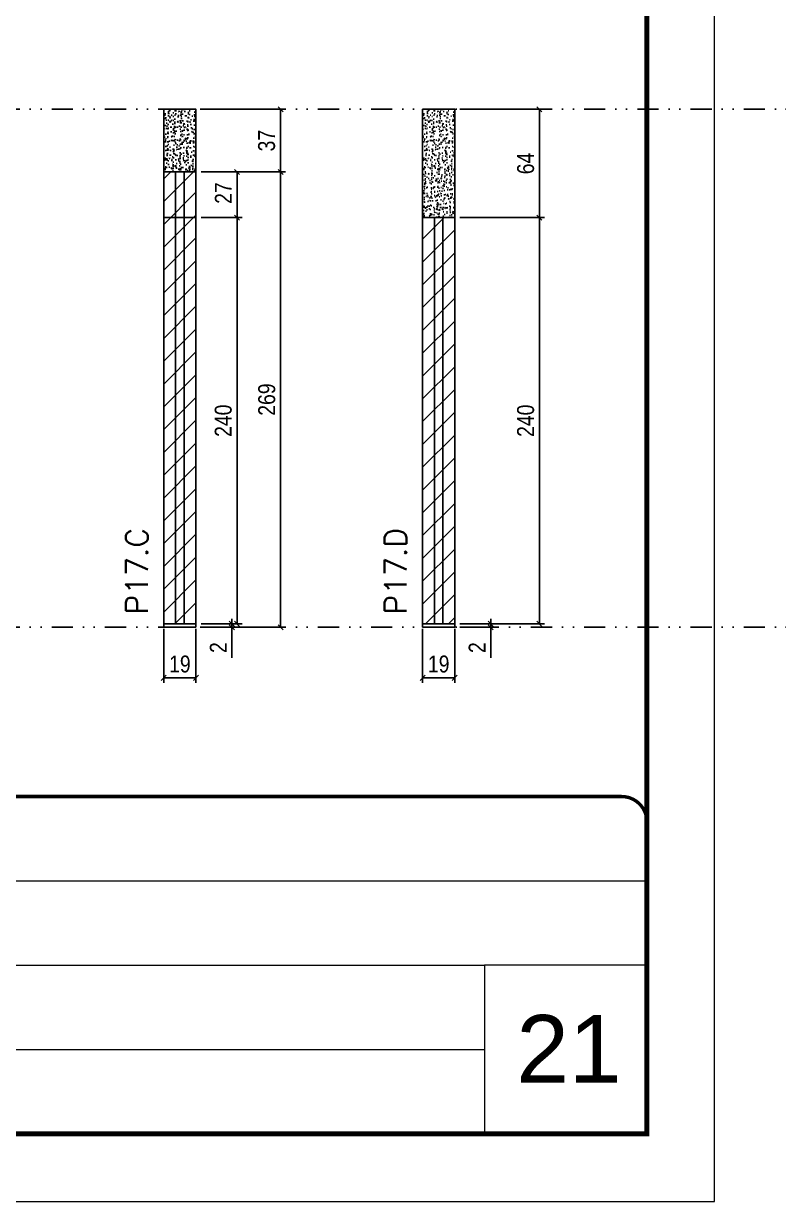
# Model space of a CAD drawing. Header units: millimetres. Extents: x 13777 to 27878, y -21631 to 6985.
# Drawn here: x 15490 to 15936, y 192 to 888 of the extents above; entities that cross this region are included whole.
import ezdxf

# ---------------------------------------------------------------- set-up
doc = ezdxf.new("R2010")
doc.units = ezdxf.units.MM
for name, pattern in [('CONTINUO', [0]), ('DASHED', [0.75, 0.5, -0.25]), ('DIVIDE2', [0.625, 0.25, -0.125, 0, -0.125, 0, -0.125])]:
    doc.linetypes.add(name, pattern=pattern)
for name, color, linetype, lineweight in [('CARIMBO', 255, 'Continuous', 9), ('Folhas', 255, 'Continuous', 9), ('Hachura', 251, 'Continuous', 9), ('SARRAFO DE PRESSAO', 251, 'DASHED', 9), ('Texto Seção', 7, 'Continuous', 15)]:
    doc.layers.add(name, color=color, linetype=linetype, lineweight=lineweight)
for name, color, linetype in [('COTA', 241, 'Continuous'), ('Nível', 160, 'Continuous'), ('Painéis', 200, 'Continuous'), ('SARR_2.2x7', 40, 'Continuous')]:
    doc.layers.add(name, color=color, linetype=linetype)
doc.styles.add('ARIAL', font='arial.ttf')
doc.styles.add('COTA TECNICA', font='techl___.ttf', dxfattribs={"height": 10})
doc.styles.add('COTA TECNICA-50', font='techl___.ttf', dxfattribs={"height": 10})
doc.styles.add('REGUA-120', font='ROMANS.shx', dxfattribs={"height": 15})
doc.dimstyles.new('COTA PAINEL-50', dxfattribs={"dimtxt": 10, "dimasz": 3, "dimexe": 3, "dimexo": 3, "dimgap": 3, "dimtad": 1, "dimdec": 1, "dimzin": 12, "dimdsep": 46, "dimtxsty": 'COTA TECNICA-50', "dimblk1": 'OBLIQUE', "dimblk2": 'OBLIQUE', "dimsah": 1, "dimcen": 0.9, "dimclrd": 4, "dimclre": 4, "dimclrt": 240, "dimadec": 1, "dimazin": 3, "dimtfac": 1, "dimtdec": 1, "dimtmove": 0, "dimatfit": 3, "dimfxl": 1, "dimtolj": 1, "dimtzin": 12, "dimarcsym": 0})
doc.dimstyles.new('PAINEL', dxfattribs={"dimtxt": 10, "dimasz": 3, "dimexe": 3, "dimexo": 3, "dimgap": 3, "dimtad": 1, "dimdec": 1, "dimzin": 12, "dimdsep": 46, "dimtxsty": 'COTA TECNICA', "dimblk1": 'OBLIQUE', "dimblk2": 'OBLIQUE', "dimsah": 1, "dimcen": 0.9, "dimclrd": 4, "dimclre": 4, "dimclrt": 240, "dimadec": 1, "dimazin": 3, "dimtfac": 1, "dimtdec": 1, "dimtmove": 0, "dimatfit": 3, "dimfxl": 1, "dimtolj": 1, "dimtzin": 12, "dimarcsym": 0})

# ---------------------------------------------------------------- blocks, each defined once
blk = doc.blocks.new('9999999999')
at = {"color": 30, "linetype": 'CONTINUO'}
for p, q in [((98564.56, 34379.64), (99583.98, 34379.64)), ((98564.56, 34329.83), (99487.98, 34329.83)), ((99583.98, 34329.83), (99487.98, 34329.83)), ((99487.98, 34329.83), (99487.98, 34230.21)), ((98564.56, 34280.02), (99487.98, 34280.02))]:
    blk.add_line(p, q, dxfattribs=at)
at = {"color": 30, "linetype": 'CONTINUO', "const_width": 2}
blk.add_lwpolyline([(99583.98, 34230.21), (99583.98, 34414.45, 0.414214), (99568.98, 34429.45), (98228.98, 34429.45, 0.414214), (98213.98, 34414.45), (98213.98, 34245.21, 0.414214), (98228.98, 34230.21), (99583.98, 34230.21)], format="xyb", dxfattribs=at)
at = {"layer": 'Folhas'}
blk.add_lwpolyline([(98138.98, 34190.21), (99623.98, 34190.21), (99623.98, 35240.21), (98138.98, 35240.21)], close=True, dxfattribs=at)
at = {"layer": 'Folhas', "color": 30, "const_width": 3}
blk.add_lwpolyline([(98213.98, 34230.21), (99583.98, 34230.21), (99583.98, 35200.21), (98213.98, 35200.21)], close=True, dxfattribs=at)
blk = doc.blocks.new('_Oblique')
at = {"color": 0, "linetype": 'ByBlock', "lineweight": -2}
blk.add_line((-0.5, -0.5), (0.5, 0.5), dxfattribs=at)
blk = doc.blocks.new('*D1440')
at = {"layer": 'COTA', "color": 4, "lineweight": -2, "transparency": 16777216}
for p, q in [((15573.05, 530.13), (15573.05, 498.24)), ((15592.05, 530.13), (15592.05, 498.24)), ((15573.05, 501.24), (15592.05, 501.24))]:
    blk.add_line(p, q, dxfattribs=at)
at = {"layer": 'Defpoints', "color": 0, "transparency": 16777216}
for p in [(15573.05, 533.13), (15592.05, 533.13), (15592.05, 501.24)]:
    blk.add_point(p, dxfattribs=at)
at = {"layer": 'COTA', "color": 4, "lineweight": -2, "transparency": 16777216, "xscale": 3, "yscale": 3, "zscale": 3, "rotation": 180}
blk.add_blockref('_Oblique', (15573.05, 501.24), dxfattribs=at)
at = {"layer": 'COTA', "color": 4, "lineweight": -2, "transparency": 16777216, "xscale": 3, "yscale": 3, "zscale": 3}
blk.add_blockref('_Oblique', (15592.05, 501.24), dxfattribs=at)
at = {"layer": 'COTA', "color": 240, "transparency": 16777216, "insert": (15582.55, 509.33), "char_height": 10, "attachment_point": 5, "style": 'COTA TECNICA'}
blk.add_mtext('\\A1;19', dxfattribs=at)
blk = doc.blocks.new('*D1441')
at = {"layer": 'COTA', "color": 4, "lineweight": -2, "transparency": 16777216}
for p, q in [((15613.24, 533.13), (15613.24, 536.13)), ((15595.05, 533.13), (15616.24, 533.13)), ((15595.05, 531.13), (15616.24, 531.13)), ((15613.24, 533.13), (15613.24, 531.13)), ((15613.24, 531.13), (15613.24, 513.02))]:
    blk.add_line(p, q, dxfattribs=at)
at = {"layer": 'Defpoints', "color": 0, "transparency": 16777216}
for p in [(15592.05, 533.13), (15592.05, 531.13), (15613.24, 533.13)]:
    blk.add_point(p, dxfattribs=at)
at = {"layer": 'COTA', "color": 4, "lineweight": -2, "transparency": 16777216, "xscale": 3, "yscale": 3, "zscale": 3}
for p, rotation in [((15613.24, 533.13), 270), ((15613.24, 531.13), 90)]:
    blk.add_blockref('_Oblique', p, dxfattribs=dict(at, rotation=rotation))
at = {"layer": 'COTA', "color": 240, "transparency": 16777216, "insert": (15605.24, 519.08), "char_height": 10, "attachment_point": 5, "rotation": 90, "style": 'COTA TECNICA-50'}
blk.add_mtext('\\A1;2', dxfattribs=at)
blk = doc.blocks.new('*D1455')
at = {"layer": 'COTA', "color": 4, "linetype": 'ByBlock', "lineweight": -2, "transparency": 16777216}
for p, q in [((15595.05, 837.13), (15645.04, 837.13)), ((15642.04, 837.13), (15642.04, 800.11)), ((15595.05, 800.11), (15645.04, 800.11))]:
    blk.add_line(p, q, dxfattribs=at)
at = {"layer": 'Defpoints', "color": 0, "linetype": 'ByBlock', "transparency": 16777216}
for p in [(15592.05, 837.13), (15592.05, 800.11), (15642.04, 800.11)]:
    blk.add_point(p, dxfattribs=at)
at = {"layer": 'COTA', "color": 4, "linetype": 'ByBlock', "lineweight": -2, "transparency": 16777216, "xscale": 3, "yscale": 3, "zscale": 3}
for p, rotation in [((15642.04, 837.13), 90), ((15642.04, 800.11), 270)]:
    blk.add_blockref('_Oblique', p, dxfattribs=dict(at, rotation=rotation))
at = {"layer": 'COTA', "color": 240, "linetype": 'ByBlock', "transparency": 16777216, "insert": (15633.82, 818.62), "char_height": 10, "attachment_point": 5, "rotation": 90, "style": 'COTA TECNICA'}
blk.add_mtext('\\A1;37', dxfattribs=at)
blk = doc.blocks.new('*D1442')
at = {"layer": 'COTA', "color": 4, "lineweight": -2, "transparency": 16777216}
for p, q in [((15595.05, 800.13), (15645.04, 800.13)), ((15642.04, 531.13), (15642.04, 800.13)), ((15595.05, 531.13), (15645.04, 531.13))]:
    blk.add_line(p, q, dxfattribs=at)
at = {"layer": 'Defpoints', "color": 0, "transparency": 16777216}
for p in [(15592.05, 800.13), (15642.04, 800.13), (15592.05, 531.13)]:
    blk.add_point(p, dxfattribs=at)
at = {"layer": 'COTA', "color": 4, "lineweight": -2, "transparency": 16777216, "xscale": 3, "yscale": 3, "zscale": 3}
for p, rotation in [((15642.04, 800.13), 90), ((15642.04, 531.13), 270)]:
    blk.add_blockref('_Oblique', p, dxfattribs=dict(at, rotation=rotation))
at = {"layer": 'COTA', "color": 240, "transparency": 16777216, "insert": (15633.91, 665.63), "char_height": 10, "attachment_point": 5, "rotation": 90, "style": 'COTA TECNICA-50'}
blk.add_mtext('\\A1;269', dxfattribs=at)
blk = doc.blocks.new('*D1456')
at = {"layer": 'COTA', "color": 4, "lineweight": -2, "transparency": 16777216}
for p, q in [((15595.05, 773.13), (15619.31, 773.13)), ((15616.31, 533.13), (15616.31, 773.13)), ((15595.05, 533.13), (15619.31, 533.13))]:
    blk.add_line(p, q, dxfattribs=at)
at = {"layer": 'Defpoints', "color": 0, "transparency": 16777216}
for p in [(15592.05, 773.13), (15616.31, 773.13), (15592.05, 533.13)]:
    blk.add_point(p, dxfattribs=at)
at = {"layer": 'COTA', "color": 4, "lineweight": -2, "transparency": 16777216, "xscale": 3, "yscale": 3, "zscale": 3}
for p, rotation in [((15616.31, 773.13), 90), ((15616.31, 533.13), 270)]:
    blk.add_blockref('_Oblique', p, dxfattribs=dict(at, rotation=rotation))
at = {"layer": 'COTA', "color": 240, "transparency": 16777216, "insert": (15608.21, 653.13), "char_height": 10, "attachment_point": 5, "rotation": 90, "style": 'COTA TECNICA'}
blk.add_mtext('\\A1;240', dxfattribs=at)
blk = doc.blocks.new('*D1457')
at = {"layer": 'COTA', "color": 4, "lineweight": -2, "transparency": 16777216}
for p, q in [((15595.05, 800.13), (15619.31, 800.13)), ((15616.31, 773.13), (15616.31, 800.13)), ((15595.05, 773.13), (15619.31, 773.13))]:
    blk.add_line(p, q, dxfattribs=at)
at = {"layer": 'Defpoints', "color": 0, "transparency": 16777216}
for p in [(15592.05, 800.13), (15616.31, 800.13), (15592.05, 773.13)]:
    blk.add_point(p, dxfattribs=at)
at = {"layer": 'COTA', "color": 4, "lineweight": -2, "transparency": 16777216, "xscale": 3, "yscale": 3, "zscale": 3}
for p, rotation in [((15616.31, 800.13), 90), ((15616.31, 773.13), 270)]:
    blk.add_blockref('_Oblique', p, dxfattribs=dict(at, rotation=rotation))
at = {"layer": 'COTA', "color": 240, "transparency": 16777216, "insert": (15608.24, 787.63), "char_height": 10, "attachment_point": 5, "rotation": 90, "style": 'COTA TECNICA'}
blk.add_mtext('\\A1;27', dxfattribs=at)
blk = doc.blocks.new('*D1443')
at = {"layer": 'COTA', "color": 4, "lineweight": -2, "transparency": 16777216}
for p, q in [((15725.96, 530.13), (15725.96, 498.24)), ((15744.96, 530.13), (15744.96, 498.24)), ((15725.96, 501.24), (15744.96, 501.24))]:
    blk.add_line(p, q, dxfattribs=at)
at = {"layer": 'Defpoints', "color": 0, "transparency": 16777216}
for p in [(15725.96, 533.13), (15744.96, 533.13), (15744.96, 501.24)]:
    blk.add_point(p, dxfattribs=at)
at = {"layer": 'COTA', "color": 4, "lineweight": -2, "transparency": 16777216, "xscale": 3, "yscale": 3, "zscale": 3, "rotation": 180}
blk.add_blockref('_Oblique', (15725.96, 501.24), dxfattribs=at)
at = {"layer": 'COTA', "color": 4, "lineweight": -2, "transparency": 16777216, "xscale": 3, "yscale": 3, "zscale": 3}
blk.add_blockref('_Oblique', (15744.96, 501.24), dxfattribs=at)
at = {"layer": 'COTA', "color": 240, "transparency": 16777216, "insert": (15735.46, 509.33), "char_height": 10, "attachment_point": 5, "style": 'COTA TECNICA'}
blk.add_mtext('\\A1;19', dxfattribs=at)
blk = doc.blocks.new('*D1444')
at = {"layer": 'COTA', "color": 4, "lineweight": -2, "transparency": 16777216}
for p, q in [((15766.16, 533.13), (15766.16, 536.13)), ((15747.96, 533.13), (15769.16, 533.13)), ((15747.96, 531.13), (15769.16, 531.13)), ((15766.16, 533.13), (15766.16, 531.13)), ((15766.16, 531.13), (15766.16, 513.02))]:
    blk.add_line(p, q, dxfattribs=at)
at = {"layer": 'Defpoints', "color": 0, "transparency": 16777216}
for p in [(15744.96, 533.13), (15744.96, 531.13), (15766.16, 533.13)]:
    blk.add_point(p, dxfattribs=at)
at = {"layer": 'COTA', "color": 4, "lineweight": -2, "transparency": 16777216, "xscale": 3, "yscale": 3, "zscale": 3}
for p, rotation in [((15766.16, 533.13), 270), ((15766.16, 531.13), 90)]:
    blk.add_blockref('_Oblique', p, dxfattribs=dict(at, rotation=rotation))
at = {"layer": 'COTA', "color": 240, "transparency": 16777216, "insert": (15758.16, 519.08), "char_height": 10, "attachment_point": 5, "rotation": 90, "style": 'COTA TECNICA-50'}
blk.add_mtext('\\A1;2', dxfattribs=at)
blk = doc.blocks.new('*D1458')
at = {"layer": 'COTA', "color": 4, "linetype": 'ByBlock', "lineweight": -2, "transparency": 16777216}
for p, q in [((15747.96, 837.13), (15797.95, 837.13)), ((15794.95, 837.13), (15794.95, 773.11)), ((15747.96, 773.11), (15797.95, 773.11))]:
    blk.add_line(p, q, dxfattribs=at)
at = {"layer": 'Defpoints', "color": 0, "linetype": 'ByBlock', "transparency": 16777216}
for p in [(15744.96, 837.13), (15744.96, 773.11), (15794.95, 773.11)]:
    blk.add_point(p, dxfattribs=at)
at = {"layer": 'COTA', "color": 4, "linetype": 'ByBlock', "lineweight": -2, "transparency": 16777216, "xscale": 3, "yscale": 3, "zscale": 3}
for p, rotation in [((15794.95, 837.13), 90), ((15794.95, 773.11), 270)]:
    blk.add_blockref('_Oblique', p, dxfattribs=dict(at, rotation=rotation))
at = {"layer": 'COTA', "color": 240, "linetype": 'ByBlock', "transparency": 16777216, "insert": (15786.85, 805.12), "char_height": 10, "attachment_point": 5, "rotation": 90, "style": 'COTA TECNICA'}
blk.add_mtext('\\A1;64', dxfattribs=at)
blk = doc.blocks.new('*D1459')
at = {"layer": 'COTA', "color": 4, "lineweight": -2, "transparency": 16777216}
for p, q in [((15747.96, 773.11), (15797.95, 773.11)), ((15794.95, 773.11), (15794.95, 533.13)), ((15747.96, 533.13), (15797.95, 533.13))]:
    blk.add_line(p, q, dxfattribs=at)
at = {"layer": 'Defpoints', "color": 0, "transparency": 16777216}
for p in [(15744.96, 773.11), (15744.96, 533.13), (15794.95, 533.13)]:
    blk.add_point(p, dxfattribs=at)
at = {"layer": 'COTA', "color": 4, "lineweight": -2, "transparency": 16777216, "xscale": 3, "yscale": 3, "zscale": 3}
for p, rotation in [((15794.95, 773.11), 90), ((15794.95, 533.13), 270)]:
    blk.add_blockref('_Oblique', p, dxfattribs=dict(at, rotation=rotation))
at = {"layer": 'COTA', "color": 240, "transparency": 16777216, "insert": (15786.85, 653.12), "char_height": 10, "attachment_point": 5, "rotation": 90, "style": 'COTA TECNICA'}
blk.add_mtext('\\A1;240', dxfattribs=at)

msp = doc.modelspace()

# ---------------------------------------------------------------- hatches: boundary and pattern name
at = {"layer": 'COTA'}
h = msp.add_hatch(dxfattribs=at)
h.set_pattern_fill('AR-CONC', color=256, scale=0.03)
h.set_pattern_definition([(50, (-109.8164, -3475.7253), (5.4655401, -0.4781726), [0.5715, -6.2865]), (355, (-109.8164, -3475.7253), (-1.0573026, 5.7317054), [0.4572, -5.0292175]), (100.451445, (-109.361, -3475.765), (4.4082374, 5.2535326), [0.4857003, -5.3427073]), (46.1842, (-109.8164, -3474.201), (8.1323712, -1.2612698), [0.85725, -9.42975]), (96.63556, (-109.139, -3474.3064), (7.122124, 7.4227837), [0.7285507, -8.0140682]), (351.18415, (-109.816, -3474.201), (7.122124, 7.4227837), [0.685799, -7.543792]), (21, (-109.0544, -3474.5823), (4.5484317, -3.067956), [0.5715, -6.2865]), (326, (-109.0544, -3474.5823), (1.8540609, 5.525639), [0.4572, -5.0292]), (71.451445, (-108.6754, -3474.838), (6.4024926, 2.457683), [0.4857003, -5.3426981]), (37.5, (-109.8164, -3475.7253), (0.0926581, 2.53665117), [0, -4.96824, 0, -5.1054, 0, -5.04825]), (7.5, (-109.8164, -3475.7253), (2.00458988, 3.00541724), [0, -2.91084, 0, -4.85394, 0, -1.92405]), (327.5, (-111.5157, -3475.7253), (4.06771786, -0.17186232), [0, -1.905, 0, -5.9436, 0, -7.8867]), (317.5, (-112.2777, -3475.7253), (4.44387544, 0.7627947), [0, -2.4765, 0, -3.94716, 0, -5.6007])])
h.paths.add_polyline_path([(15592.05, 837.13), (15573.05, 837.13), (15573.05, 800.11), (15592.05, 800.11)])
h = msp.add_hatch(dxfattribs=at)
h.set_pattern_fill('AR-CONC', color=256, scale=0.03)
h.set_pattern_definition([(50, (43.0996, -3475.7253), (5.4655401, -0.4781726), [0.5715, -6.2865]), (355, (43.0996, -3475.7253), (-1.0573026, 5.7317054), [0.4572, -5.0292175]), (100.451445, (43.555, -3475.765), (4.4082374, 5.2535326), [0.4857003, -5.3427073]), (46.1842, (43.0996, -3474.201), (8.1323712, -1.2612698), [0.85725, -9.42975]), (96.63556, (43.777, -3474.3064), (7.122124, 7.4227837), [0.7285507, -8.0140682]), (351.18415, (43.1, -3474.201), (7.122124, 7.4227837), [0.685799, -7.543792]), (21, (43.8616, -3474.5823), (4.5484317, -3.067956), [0.5715, -6.2865]), (326, (43.8616, -3474.5823), (1.8540609, 5.525639), [0.4572, -5.0292]), (71.451445, (44.2407, -3474.838), (6.4024926, 2.457683), [0.4857003, -5.3426981]), (37.5, (43.0996, -3475.7253), (0.0926581, 2.53665117), [0, -4.96824, 0, -5.1054, 0, -5.04825]), (7.5, (43.0996, -3475.7253), (2.00458988, 3.00541724), [0, -2.91084, 0, -4.85394, 0, -1.92405]), (327.5, (41.4004, -3475.7253), (4.06771786, -0.17186232), [0, -1.905, 0, -5.9436, 0, -7.8867]), (317.5, (40.6384, -3475.7253), (4.44387544, 0.7627947), [0, -2.4765, 0, -3.94716, 0, -5.6007])])
h.paths.add_polyline_path([(15744.96, 837.13), (15725.96, 837.13), (15725.96, 773.11), (15744.96, 773.11)])
at = {"layer": 'Hachura', "linetype": 'ByBlock'}
h = msp.add_hatch(dxfattribs=at)
h.set_pattern_fill('ANSI31', color=256, scale=3)
h.paths.add_polyline_path([(14830.15, 655.13), (14830.15, 773.13), (14586.15, 773.13), (14586.15, 655.13)])
h.paths.add_polyline_path([(14830.15, 655.13), (14917.15, 655.13), (14917.15, 773.13), (14830.15, 773.13)])
h.paths.add_polyline_path([(14830.15, 655.13), (14830.15, 533.13), (14917.15, 533.13), (14917.15, 655.13)])
h.paths.add_polyline_path([(14586.15, 655.13), (14586.15, 533.13), (14830.15, 533.13), (14830.15, 655.13)])
h.paths.add_polyline_path([(15085.44, 655.13), (15085.44, 533.13), (15329.44, 533.13), (15329.44, 655.13)])
h.paths.add_polyline_path([(15329.44, 655.13), (15329.44, 773.13), (15124.44, 773.13), (15085.44, 773.13), (15085.44, 655.13)])
h.paths.add_polyline_path([(15329.44, 773.13), (15329.44, 837.13), (15124.44, 837.13), (15124.44, 773.13)])
h.paths.add_polyline_path([(15382.44, 773.13), (15382.44, 837.13), (15329.44, 837.13), (15329.44, 773.13)])
h.paths.add_polyline_path([(15329.44, 655.13), (15416.44, 655.13), (15416.44, 773.13), (15329.44, 773.13)])
h.paths.add_polyline_path([(15416.44, 655.13), (15329.44, 655.13), (15329.44, 533.13), (15416.44, 533.13)])
h.paths.add_polyline_path([(15573.05, 533.13), (15592.05, 533.13), (15592.05, 773.13), (15573.05, 773.13)])
h.paths.add_polyline_path([(15573.05, 773.13), (15592.05, 773.13), (15592.05, 800.11), (15573.05, 800.11)])
h.paths.add_polyline_path([(15744.96, 773.11), (15725.96, 773.11), (15725.96, 533.13), (15744.96, 533.13)])

# ---------------------------------------------------------------- linework, layer by layer
at = {"layer": 'COTA', "linetype": 'ByBlock'}
for points in [[(15573.05, 800.11), (15592.05, 800.11), (15592.05, 837.13), (15573.05, 837.13)], [(15725.96, 773.11), (15744.96, 773.11), (15744.96, 837.13), (15725.96, 837.13)]]:
    msp.add_lwpolyline(points, close=True, dxfattribs=at)
at = {"layer": 'Nível', "color": 4, "linetype": 'DIVIDE2', "ltscale": 50}
for p, q in [((13777.11, 837.13), (21531.15, 837.13)), ((13777.11, 531.13), (21531.15, 531.13))]:
    msp.add_line(p, q, dxfattribs=at)
at = {"layer": 'Painéis'}
for p, q in [((15573.05, 800.11), (15573.05, 533.13)), ((15573.05, 800.11), (15592.05, 800.11)), ((15592.05, 800.11), (15573.05, 800.11)), ((15592.05, 800.11), (15592.05, 533.13)), ((15573.05, 773.13), (15592.05, 773.13)), ((15725.96, 773.11), (15725.96, 533.13)), ((15725.96, 773.11), (15744.96, 773.11)), ((15744.96, 773.11), (15725.96, 773.11)), ((15744.96, 773.11), (15744.96, 533.13)), ((15573.05, 533.13), (15592.05, 533.13)), ((15573.05, 533.13), (15592.05, 533.13)), ((15573.05, 531.13), (15573.05, 533.13)), ((15592.05, 531.13), (15573.05, 531.13)), ((15592.05, 533.13), (15592.05, 531.13)), ((15725.96, 533.13), (15744.96, 533.13)), ((15725.96, 533.13), (15744.96, 533.13)), ((15725.96, 531.13), (15725.96, 533.13)), ((15744.96, 531.13), (15725.96, 531.13)), ((15744.96, 533.13), (15744.96, 531.13))]:
    msp.add_line(p, q, dxfattribs=at)
at = {"layer": 'SARR_2.2x7'}
for p, q in [((15580.05, 800.13), (15580.05, 533.13)), ((15585.05, 800.13), (15585.05, 533.13)), ((15732.96, 773.11), (15732.96, 533.13)), ((15737.96, 773.11), (15737.96, 533.13))]:
    msp.add_line(p, q, dxfattribs=at)

# ---------------------------------------------------------------- block references
at = {"layer": 'SARRAFO DE PRESSAO', "color": 6, "linetype": 'ByBlock'}
msp.add_blockref('9999999999', (-83725.51, -33998.35), dxfattribs=at)

# ---------------------------------------------------------------- texts
at = {"layer": 'CARIMBO', "style": 'ARIAL'}
msp.add_text('21', height=40, dxfattribs=at).set_placement((15781.33, 262))
at = {"layer": 'Texto Seção', "char_height": 13, "width": 370.6998, "attachment_point": 7, "rotation": 90, "style": 'REGUA-120'}
for s, insert in [('P17.C', (15563.6, 538.55)), ('P17.D', (15716.51, 538.55))]:
    msp.add_mtext(s, dxfattribs=dict(at, insert=insert))

# ---------------------------------------------------------------- dimensions: what is measured, and where the dimension line sits
at = {"layer": 'COTA', "linetype": 'ByBlock'}
for base, p1, p2, picture, middle in [((15642.04, 800.11), (15592.05, 837.13), (15592.05, 800.11), '*D1455', (15633.82, 818.62)), ((15794.95, 773.11), (15744.96, 837.13), (15744.96, 773.11), '*D1458', (15786.85, 805.12))]:
    dim = msp.add_linear_dim(base=base, p1=p1, p2=p2, angle=90, dimstyle='PAINEL', dxfattribs=at)
    dim.commit()
    dim.dimension.update_dxf_attribs({"geometry": picture, "text_midpoint": middle})
at = {"layer": 'COTA'}
for base, p1, p2, dimstyle, picture, middle in [((15642.04, 800.13), (15592.05, 531.13), (15592.05, 800.13), 'COTA PAINEL-50', '*D1442', (15633.91, 665.63)), ((15616.31, 773.13), (15592.05, 533.13), (15592.05, 773.13), 'PAINEL', '*D1456', (15608.21, 653.13)), ((15794.95, 533.13), (15744.96, 773.11), (15744.96, 533.13), 'PAINEL', '*D1459', (15786.85, 653.12))]:
    dim = msp.add_linear_dim(base=base, p1=p1, p2=p2, angle=90, dimstyle=dimstyle, dxfattribs=at)
    dim.commit()
    dim.dimension.update_dxf_attribs({"geometry": picture, "text_midpoint": middle})
for base, p1, p2, dimstyle, picture, middle in [((15616.31, 800.13), (15592.05, 773.13), (15592.05, 800.13), 'PAINEL', '*D1457', (15616.31, 787.63)), ((15613.24, 533.13), (15592.05, 531.13), (15592.05, 533.13), 'COTA PAINEL-50', '*D1441', (15613.24, 519.08)), ((15766.16, 533.13), (15744.96, 531.13), (15744.96, 533.13), 'COTA PAINEL-50', '*D1444', (15766.16, 519.08))]:
    dim = msp.add_linear_dim(base=base, p1=p1, p2=p2, angle=90, dimstyle=dimstyle, dxfattribs=at)
    dim.commit()
    dim.dimension.update_dxf_attribs({"geometry": picture, "text_midpoint": middle, "dimtype": 160})
for base, p1, p2, picture, middle in [((15592.05, 501.24), (15573.05, 533.13), (15592.05, 533.13), '*D1440', (15582.55, 509.33)), ((15744.96, 501.24), (15725.96, 533.13), (15744.96, 533.13), '*D1443', (15735.46, 509.33))]:
    dim = msp.add_linear_dim(base=base, p1=p1, p2=p2, dimstyle='PAINEL', override={"dimarcsym": 2}, dxfattribs=at)
    dim.commit()
    dim.dimension.update_dxf_attribs({"geometry": picture, "text_midpoint": middle})

doc.saveas('drawing.dxf')
